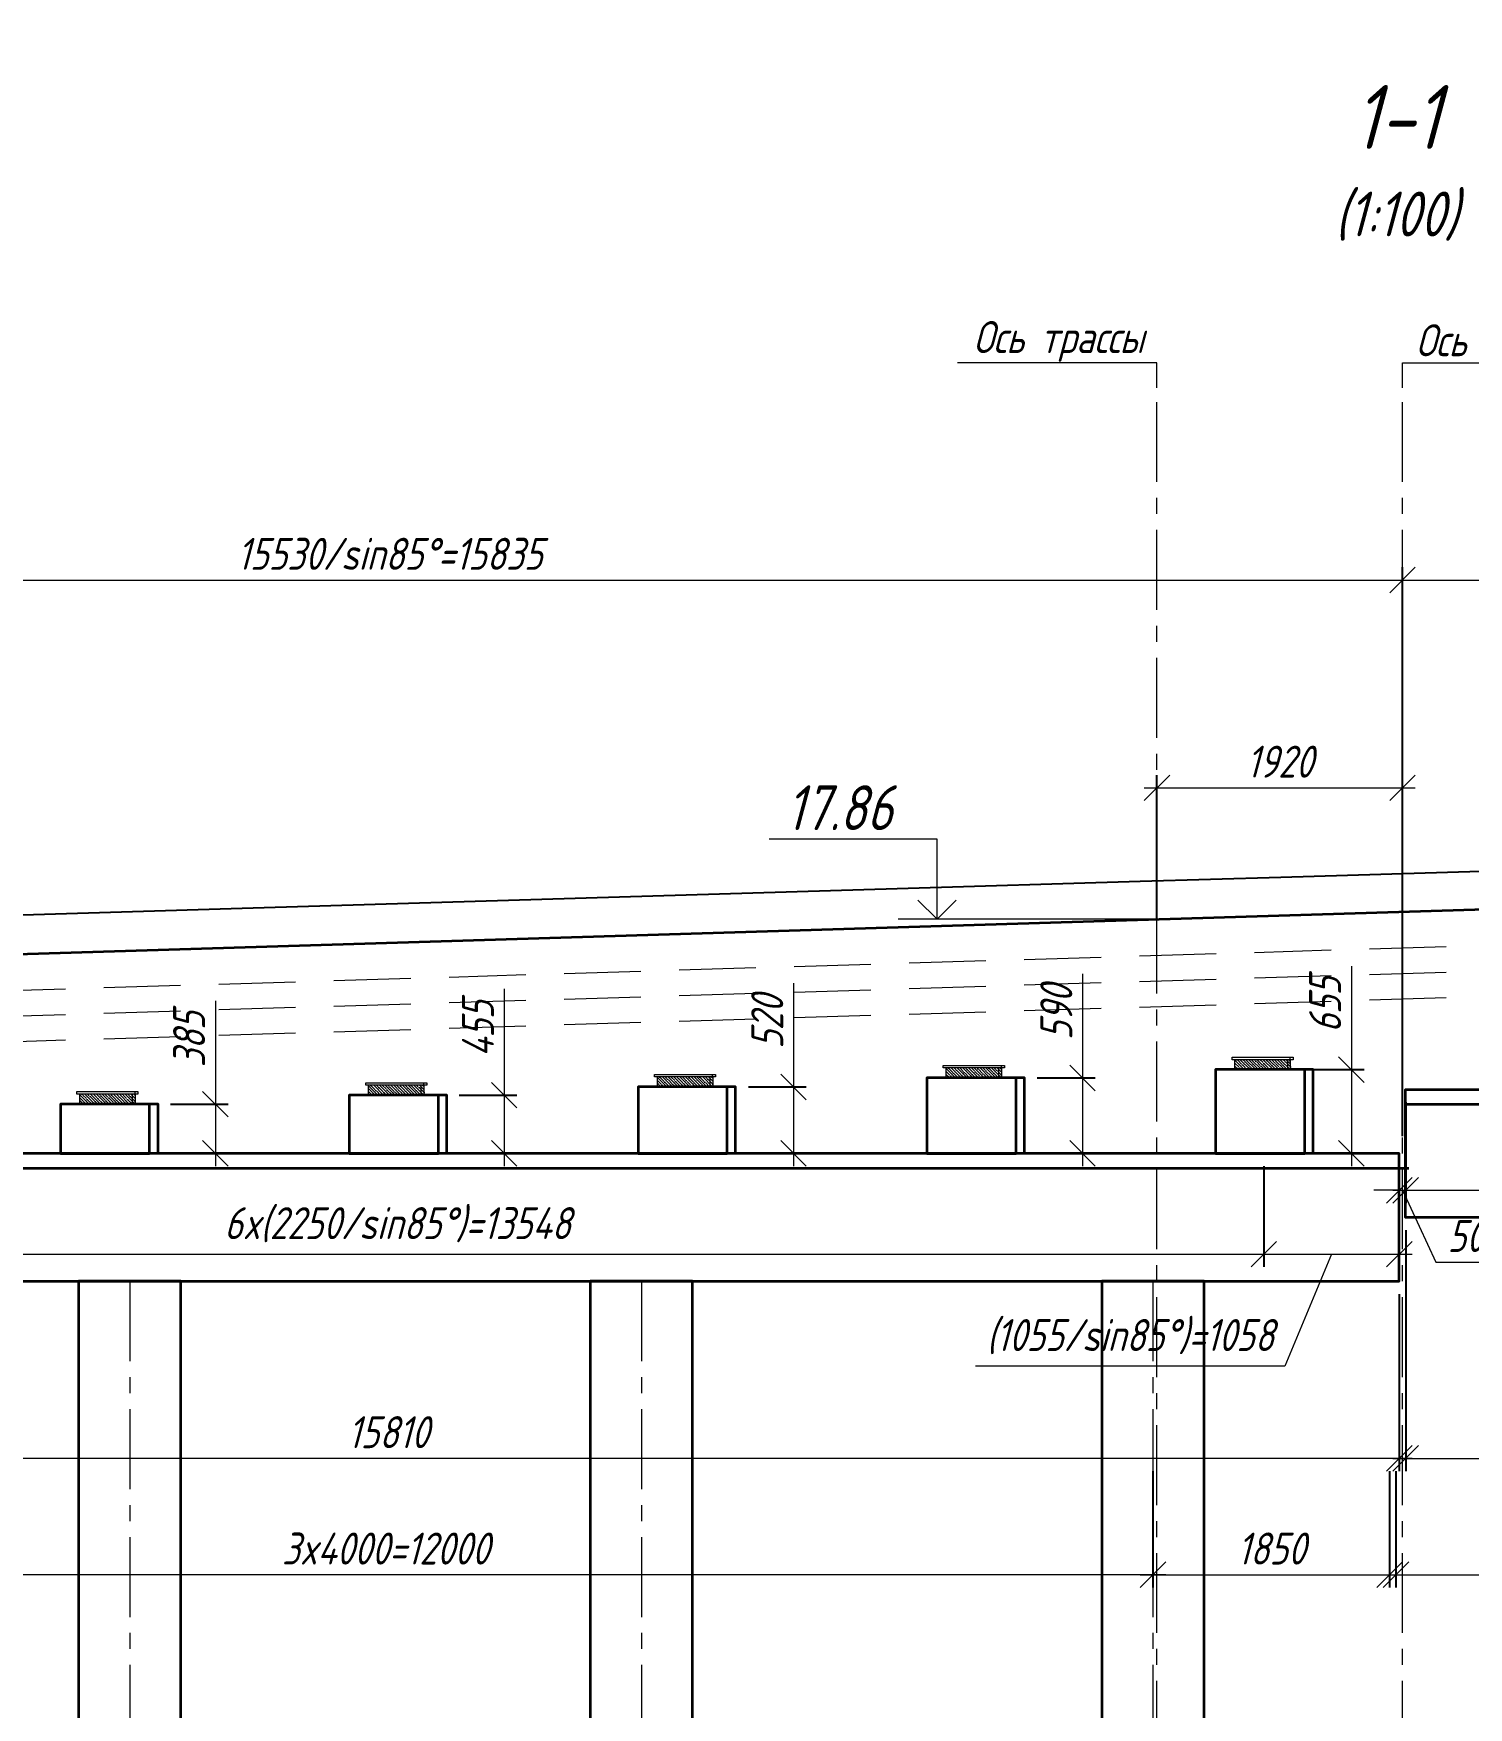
# Model space of a CAD drawing. Header units: millimetres. Extents: x 265754 to 14267433, y -6145605 to 2433772.
# Drawn here: x 7153111 to 7164331, y 828450 to 841540 of the extents above; entities that cross this region are included whole.
import ezdxf
from ezdxf import colors
from ezdxf.entities.mleader import LeaderData, LeaderLine
from ezdxf.math import Vec2, Vec3

# ---------------------------------------------------------------- set-up
doc = ezdxf.new("R2010")
doc.units = ezdxf.units.MM
doc.linetypes.add('осевая', pattern=[2, 1.25, -0.25, 0.25, -0.25])
doc.linetypes.add('Штриховая', pattern=[3, 2, -1])
for name, color, linetype, lineweight in [('04_Невидимые', 3, 'Continuous', 13), ('1-Бетон', 106, 'Continuous', 35), ('ИС_Выноски', 3, 'Continuous', 18), ('ИС_Невид', 4, 'Штриховая', 18), ('ИС_ОПОР_Тон', 3, 'Continuous', 18), ('ИС_Ось', 3, 'осевая', 18), ('ИС_Размер', 3, 'Continuous', 18), ('ИС_ТаБл', 5, 'Continuous', 35), ('ИС_Штр', 3, 'Continuous', 9)]:
    doc.layers.add(name, color=color, linetype=linetype, lineweight=lineweight)
doc.layers.add('_Defpoints', color=8, linetype='Continuous', plot=False)
doc.styles.add('0', font='isocpeur.ttf', dxfattribs={"width": 0.8, "oblique": 15})
doc.styles.add('ISOCPEUR', font='isocpeur.ttf', dxfattribs={"width": 0.8, "oblique": 15, "height": 2.5})
doc.styles.add('М150', font='isocpeur.ttf', dxfattribs={"width": 0.8, "oblique": 15, "height": 375})
doc.dimstyles.new('М100', dxfattribs={"dimscale": 100, "dimtxt": 2.5, "dimasz": 2, "dimexe": 1, "dimexo": 1, "dimgap": 0.8, "dimtad": 1, "dimdec": 0, "dimzin": 0, "dimdsep": 46, "dimtxsty": '0', "dimblk": 'OBLIQUE', "dimcen": 0.09, "dimdle": 1, "dimclrd": 256, "dimclre": 256, "dimclrt": 256, "dimadec": 4, "dimazin": 0, "dimtfac": 1, "dimtdec": 0, "dimtmove": 1, "dimatfit": 2, "dimfxl": 1, "dimtolj": 1, "dimtzin": 0, "dimlwd": -1, "dimarcsym": 0})

# ---------------------------------------------------------------- blocks, each defined once
blk = doc.blocks.new('*U1889')
at = {"layer": '1-Бетон'}
blk.add_line((400, -4250), (400, 4250), dxfattribs=at)
blk.add_lwpolyline([(400, -4250), (400, 4250), (-400, 4250), (-400, -4250), (400, -4250)], dxfattribs=at)
at = {"layer": 'ИС_Ось', "ltscale": 500}
blk.add_lwpolyline([(0, 4250), (0, -4250)], dxfattribs=at)
blk = doc.blocks.new('*U1890')
at = {"layer": '1-Бетон', "color": 0, "linetype": 'ByBlock', "lineweight": -2, "transparency": 16777216}
for p in [(0, 0), (4000, 0), (8000, 0), (12000, 0)]:
    blk.add_blockref('*U1889', p, dxfattribs=at)
blk = doc.blocks.new('_OBLIQUE')
at = {"color": 0, "linetype": 'ByBlock', "lineweight": -2}
blk.add_line((0.5, 0.5), (-0.5, -0.5), dxfattribs=at)
blk = doc.blocks.new('*D1953')
at = {"layer": 'Defpoints', "color": 0, "transparency": 16777216}
for p in [(7154082, 833168), (7154082, 832783), (7154533, 832783)]:
    blk.add_point(p, dxfattribs=at)
at = {"layer": 'ИС_Размер', "transparency": 16777216}
for p, q in [((7154533, 833977), (7154533, 833168)), ((7154533, 833268), (7154533, 832683))]:
    blk.add_line(p, q, dxfattribs=at)
at = {"layer": 'ИС_Размер', "lineweight": -2, "transparency": 16777216}
for p, q in [((7154182, 833168), (7154633, 833168)), ((7154182, 832783), (7154633, 832783))]:
    blk.add_line(p, q, dxfattribs=at)
at = {"layer": 'ИС_Размер', "transparency": 16777216, "xscale": 200, "yscale": 200, "zscale": 200}
for p, rotation in [((7154533, 833168), 90), ((7154533, 832783), 270)]:
    blk.add_blockref('_OBLIQUE', p, dxfattribs=dict(at, rotation=rotation))
at = {"layer": 'ИС_Размер', "transparency": 16777216, "insert": (7154328, 833674), "char_height": 250, "attachment_point": 5, "rotation": 90, "style": '0'}
blk.add_mtext('\\A1;385', dxfattribs=at)
blk = doc.blocks.new('*D1954')
at = {"layer": 'Defpoints', "color": 0, "transparency": 16777216}
for p in [(7156339, 833238), (7156339, 832783), (7156791, 832783)]:
    blk.add_point(p, dxfattribs=at)
at = {"layer": 'ИС_Размер', "transparency": 16777216}
for p, q in [((7156791, 834070), (7156791, 833238)), ((7156791, 833338), (7156791, 832683))]:
    blk.add_line(p, q, dxfattribs=at)
at = {"layer": 'ИС_Размер', "lineweight": -2, "transparency": 16777216}
for p, q in [((7156439, 833238), (7156891, 833238)), ((7156439, 832783), (7156891, 832783))]:
    blk.add_line(p, q, dxfattribs=at)
at = {"layer": 'ИС_Размер', "transparency": 16777216, "xscale": 200, "yscale": 200, "zscale": 200}
for p, rotation in [((7156791, 833238), 90), ((7156791, 832783), 270)]:
    blk.add_blockref('_OBLIQUE', p, dxfattribs=dict(at, rotation=rotation))
at = {"layer": 'ИС_Размер', "transparency": 16777216, "insert": (7156586, 833757), "char_height": 250, "attachment_point": 5, "rotation": 90, "style": '0'}
blk.add_mtext('\\A1;455', dxfattribs=at)
blk = doc.blocks.new('*D1955')
at = {"layer": 'Defpoints', "color": 0, "transparency": 16777216}
for p in [(7158602, 833303), (7158602, 832783), (7159053, 832783)]:
    blk.add_point(p, dxfattribs=at)
at = {"layer": 'ИС_Размер', "transparency": 16777216}
for p, q in [((7159053, 834114), (7159053, 833303)), ((7159053, 833403), (7159053, 832683))]:
    blk.add_line(p, q, dxfattribs=at)
at = {"layer": 'ИС_Размер', "lineweight": -2, "transparency": 16777216}
for p, q in [((7158702, 833303), (7159153, 833303)), ((7158702, 832783), (7159153, 832783))]:
    blk.add_line(p, q, dxfattribs=at)
at = {"layer": 'ИС_Размер', "transparency": 16777216, "xscale": 200, "yscale": 200, "zscale": 200}
for p, rotation in [((7159053, 833303), 90), ((7159053, 832783), 270)]:
    blk.add_blockref('_OBLIQUE', p, dxfattribs=dict(at, rotation=rotation))
at = {"layer": 'ИС_Размер', "transparency": 16777216, "insert": (7158848, 833810), "char_height": 250, "attachment_point": 5, "rotation": 90, "style": '0'}
blk.add_mtext('\\A1;520', dxfattribs=at)
blk = doc.blocks.new('*D1956')
at = {"layer": 'Defpoints', "color": 0, "transparency": 16777216}
for p in [(7160859, 833373), (7160862, 832783), (7161313, 832783)]:
    blk.add_point(p, dxfattribs=at)
at = {"layer": 'ИС_Размер', "transparency": 16777216}
for p, q in [((7161313, 834187), (7161313, 833373)), ((7161313, 833473), (7161313, 832683))]:
    blk.add_line(p, q, dxfattribs=at)
at = {"layer": 'ИС_Размер', "lineweight": -2, "transparency": 16777216}
for p, q in [((7160959, 833373), (7161413, 833373)), ((7160962, 832783), (7161413, 832783))]:
    blk.add_line(p, q, dxfattribs=at)
at = {"layer": 'ИС_Размер', "transparency": 16777216, "xscale": 200, "yscale": 200, "zscale": 200}
for p, rotation in [((7161313, 833373), 90), ((7161313, 832783), 270)]:
    blk.add_blockref('_OBLIQUE', p, dxfattribs=dict(at, rotation=rotation))
at = {"layer": 'ИС_Размер', "transparency": 16777216, "insert": (7161108, 833884), "char_height": 250, "attachment_point": 5, "rotation": 90, "style": '0'}
blk.add_mtext('\\A1;590', dxfattribs=at)
blk = doc.blocks.new('*D1957')
at = {"layer": 'Defpoints', "color": 0, "transparency": 16777216}
for p in [(7162964, 833438), (7162964, 832783), (7163415, 832783)]:
    blk.add_point(p, dxfattribs=at)
at = {"layer": 'ИС_Размер', "transparency": 16777216}
for p, q in [((7163415, 834248), (7163415, 833438)), ((7163415, 833538), (7163415, 832683))]:
    blk.add_line(p, q, dxfattribs=at)
at = {"layer": 'ИС_Размер', "lineweight": -2, "transparency": 16777216}
for p, q in [((7163064, 833438), (7163515, 833438)), ((7163064, 832783), (7163515, 832783))]:
    blk.add_line(p, q, dxfattribs=at)
at = {"layer": 'ИС_Размер', "transparency": 16777216, "xscale": 200, "yscale": 200, "zscale": 200}
for p, rotation in [((7163415, 833438), 90), ((7163415, 832783), 270)]:
    blk.add_blockref('_OBLIQUE', p, dxfattribs=dict(at, rotation=rotation))
at = {"layer": 'ИС_Размер', "transparency": 16777216, "insert": (7163210, 833945), "char_height": 250, "attachment_point": 5, "rotation": 90, "style": '0'}
blk.add_mtext('\\A1;655', dxfattribs=at)
blk = doc.blocks.new('*D1980')
at = {"layer": 'Defpoints', "color": 0, "transparency": 16777216}
for p in [(7163815, 835641), (7161895, 834515), (7163815, 834515)]:
    blk.add_point(p, dxfattribs=at)
at = {"layer": 'ИС_Размер', "lineweight": -2, "transparency": 16777216}
for p, q in [((7161895, 834615), (7161895, 835741)), ((7163815, 834615), (7163815, 835741))]:
    blk.add_line(p, q, dxfattribs=at)
at = {"layer": 'ИС_Размер', "transparency": 16777216}
blk.add_line((7161795, 835641), (7163915, 835641), dxfattribs=at)
at = {"layer": 'ИС_Размер', "transparency": 16777216, "xscale": 200, "yscale": 200, "zscale": 200, "rotation": 180}
blk.add_blockref('_OBLIQUE', (7161895, 835641), dxfattribs=at)
at = {"layer": 'ИС_Размер', "transparency": 16777216, "xscale": 200, "yscale": 200, "zscale": 200}
blk.add_blockref('_OBLIQUE', (7163815, 835641), dxfattribs=at)
at = {"layer": 'ИС_Размер', "transparency": 16777216, "insert": (7162855, 835846), "char_height": 250, "attachment_point": 5, "style": '0'}
blk.add_mtext('\\A1;1920', dxfattribs=at)
blk = doc.blocks.new('*D1987')
at = {"layer": 'Defpoints', "color": 0, "transparency": 16777216}
for p in [(7163790, 831783), (7147980, 831419), (7147980, 830398)]:
    blk.add_point(p, dxfattribs=at)
at = {"layer": 'ИС_Размер', "lineweight": -2, "transparency": 16777216}
for p, q in [((7163790, 831683), (7163790, 830298)), ((7147980, 831319), (7147980, 830298))]:
    blk.add_line(p, q, dxfattribs=at)
at = {"layer": 'ИС_Размер', "transparency": 16777216}
blk.add_line((7163890, 830398), (7147880, 830398), dxfattribs=at)
at = {"layer": 'ИС_Размер', "transparency": 16777216, "xscale": 200, "yscale": 200, "zscale": 200, "rotation": 180}
blk.add_blockref('_OBLIQUE', (7147980, 830398), dxfattribs=at)
at = {"layer": 'ИС_Размер', "transparency": 16777216, "xscale": 200, "yscale": 200, "zscale": 200}
blk.add_blockref('_OBLIQUE', (7163790, 830398), dxfattribs=at)
at = {"layer": 'ИС_Размер', "transparency": 16777216, "insert": (7155885, 830603), "char_height": 250, "attachment_point": 5, "style": '0', "bg_fill": 3, "box_fill_scale": 1.1, "bg_fill_color": 256, "bg_fill_true_color": 13158600, "bg_fill_transparency": 0}
blk.add_mtext('\\A1;15810', dxfattribs=at)
blk = doc.blocks.new('*D1988')
at = {"layer": 'Defpoints', "color": 0, "transparency": 16777216}
for p in [(7161864, 830398), (7149864, 829747), (7149864, 829488)]:
    blk.add_point(p, dxfattribs=at)
at = {"layer": 'ИС_Размер', "lineweight": -2, "transparency": 16777216}
for p, q in [((7161864, 830298), (7161864, 829388)), ((7149864, 829647), (7149864, 829388))]:
    blk.add_line(p, q, dxfattribs=at)
at = {"layer": 'ИС_Размер', "transparency": 16777216}
blk.add_line((7161964, 829488), (7149764, 829488), dxfattribs=at)
at = {"layer": 'ИС_Размер', "transparency": 16777216, "xscale": 200, "yscale": 200, "zscale": 200, "rotation": 180}
blk.add_blockref('_OBLIQUE', (7149864, 829488), dxfattribs=at)
at = {"layer": 'ИС_Размер', "transparency": 16777216, "xscale": 200, "yscale": 200, "zscale": 200}
blk.add_blockref('_OBLIQUE', (7161864, 829488), dxfattribs=at)
at = {"layer": 'ИС_Размер', "transparency": 16777216, "insert": (7155864, 829693), "char_height": 250, "attachment_point": 5, "style": '0', "bg_fill": 3, "box_fill_scale": 1.1, "bg_fill_color": 256, "bg_fill_true_color": 13158600, "bg_fill_transparency": 0}
blk.add_mtext('\\A1;3x4000=12000', dxfattribs=at)
blk = doc.blocks.new('*D1998')
at = {"layer": 'Defpoints', "color": 0, "transparency": 16777216}
for p in [(7149183, 832783), (7162731, 832783), (7162731, 831995)]:
    blk.add_point(p, dxfattribs=at)
at = {"layer": 'ИС_Размер', "lineweight": -2, "transparency": 16777216}
for p, q in [((7149183, 832683), (7149183, 831895)), ((7162731, 832683), (7162731, 831895))]:
    blk.add_line(p, q, dxfattribs=at)
at = {"layer": 'ИС_Размер', "transparency": 16777216}
blk.add_line((7149083, 831995), (7162831, 831995), dxfattribs=at)
at = {"layer": 'ИС_Размер', "transparency": 16777216, "xscale": 200, "yscale": 200, "zscale": 200, "rotation": 180}
blk.add_blockref('_OBLIQUE', (7149183, 831995), dxfattribs=at)
at = {"layer": 'ИС_Размер', "transparency": 16777216, "xscale": 200, "yscale": 200, "zscale": 200}
blk.add_blockref('_OBLIQUE', (7162731, 831995), dxfattribs=at)
at = {"layer": 'ИС_Размер', "transparency": 16777216, "insert": (7155957, 832225), "char_height": 250, "attachment_point": 5, "style": '0', "bg_fill": 3, "box_fill_scale": 1.1, "bg_fill_color": 256, "bg_fill_true_color": 13158600, "bg_fill_transparency": 0}
blk.add_mtext('\\A1;6x(2250/sin85%%D)=13548', dxfattribs=at)
blk = doc.blocks.new('*D1990')
at = {"layer": 'Defpoints', "color": 0, "transparency": 16777216}
for p in [(7163840, 832283), (7179650, 831774), (7179650, 830398)]:
    blk.add_point(p, dxfattribs=at)
at = {"layer": 'ИС_Размер', "lineweight": -2, "transparency": 16777216}
for p, q in [((7163840, 832183), (7163840, 830298)), ((7179650, 831674), (7179650, 830298))]:
    blk.add_line(p, q, dxfattribs=at)
at = {"layer": 'ИС_Размер', "transparency": 16777216}
blk.add_line((7163740, 830398), (7179750, 830398), dxfattribs=at)
at = {"layer": 'ИС_Размер', "transparency": 16777216, "xscale": 200, "yscale": 200, "zscale": 200, "rotation": 180}
blk.add_blockref('_OBLIQUE', (7163840, 830398), dxfattribs=at)
at = {"layer": 'ИС_Размер', "transparency": 16777216, "xscale": 200, "yscale": 200, "zscale": 200}
blk.add_blockref('_OBLIQUE', (7179650, 830398), dxfattribs=at)
at = {"layer": 'ИС_Размер', "transparency": 16777216, "insert": (7171745, 830603), "char_height": 250, "attachment_point": 5, "style": '0'}
blk.add_mtext('\\A1;15810', dxfattribs=at)
blk = doc.blocks.new('*D1993')
at = {"layer": 'Defpoints', "color": 0, "transparency": 16777216}
for p in [(7161864, 830380), (7163714, 830398), (7163714, 829488)]:
    blk.add_point(p, dxfattribs=at)
at = {"layer": 'ИС_Размер', "lineweight": -2, "transparency": 16777216}
for p, q in [((7163714, 830298), (7163714, 829388)), ((7161864, 830280), (7161864, 829388))]:
    blk.add_line(p, q, dxfattribs=at)
at = {"layer": 'ИС_Размер', "transparency": 16777216}
blk.add_line((7161764, 829488), (7163814, 829488), dxfattribs=at)
at = {"layer": 'ИС_Размер', "transparency": 16777216, "xscale": 200, "yscale": 200, "zscale": 200, "rotation": 180}
blk.add_blockref('_OBLIQUE', (7161864, 829488), dxfattribs=at)
at = {"layer": 'ИС_Размер', "transparency": 16777216, "xscale": 200, "yscale": 200, "zscale": 200}
blk.add_blockref('_OBLIQUE', (7163714, 829488), dxfattribs=at)
at = {"layer": 'ИС_Размер', "transparency": 16777216, "insert": (7162789, 829693), "char_height": 250, "attachment_point": 5, "style": '0'}
blk.add_mtext('\\A1;1850', dxfattribs=at)
blk = doc.blocks.new('*D1999')
at = {"layer": 'Defpoints', "color": 0, "transparency": 16777216}
for p in [(7162731, 832783), (7163790, 832783), (7163790, 831995)]:
    blk.add_point(p, dxfattribs=at)
at = {"layer": 'ИС_Размер', "lineweight": -2, "transparency": 16777216}
for p, q in [((7162731, 832683), (7162731, 831895)), ((7163790, 832683), (7163790, 831895))]:
    blk.add_line(p, q, dxfattribs=at)
at = {"layer": 'ИС_Размер', "transparency": 16777216}
for p, q in [((7162631, 831995), (7163890, 831995)), ((7163260, 831995), (7162896, 831120)), ((7162896, 831120), (7160476, 831120))]:
    blk.add_line(p, q, dxfattribs=at)
at = {"layer": 'ИС_Размер', "transparency": 16777216, "xscale": 200, "yscale": 200, "zscale": 200, "rotation": 180}
blk.add_blockref('_OBLIQUE', (7162731, 831995), dxfattribs=at)
at = {"layer": 'ИС_Размер', "transparency": 16777216, "xscale": 200, "yscale": 200, "zscale": 200}
blk.add_blockref('_OBLIQUE', (7163790, 831995), dxfattribs=at)
at = {"layer": 'ИС_Размер', "transparency": 16777216, "insert": (7161686, 831350), "char_height": 250, "attachment_point": 5, "style": '0'}
blk.add_mtext('\\A1;(1055/sin85%%D)=1058', dxfattribs=at)
blk = doc.blocks.new('*D2000')
at = {"layer": 'Defpoints', "color": 0, "transparency": 16777216}
for p in [(7163840, 832495), (7163840, 832478), (7163790, 832138)]:
    blk.add_point(p, dxfattribs=at)
at = {"layer": 'ИС_Размер', "lineweight": -2, "transparency": 16777216}
for p, q in [((7163790, 832238), (7163790, 832595)), ((7163840, 832578), (7163840, 832595))]:
    blk.add_line(p, q, dxfattribs=at)
at = {"layer": 'ИС_Размер', "transparency": 16777216}
for p, q in [((7163790, 832495), (7163590, 832495)), ((7163790, 832495), (7163840, 832495)), ((7163790, 832495), (7163840, 832495)), ((7163815, 832495), (7164075, 831932)), ((7163840, 832495), (7164040, 832495)), ((7164075, 831932), (7164542, 831932))]:
    blk.add_line(p, q, dxfattribs=at)
at = {"layer": 'ИС_Размер', "transparency": 16777216, "xscale": 200, "yscale": 200, "zscale": 200}
blk.add_blockref('_OBLIQUE', (7163790, 832495), dxfattribs=at)
at = {"layer": 'ИС_Размер', "transparency": 16777216, "xscale": 200, "yscale": 200, "zscale": 200, "rotation": 180}
blk.add_blockref('_OBLIQUE', (7163840, 832495), dxfattribs=at)
at = {"layer": 'ИС_Размер', "transparency": 16777216, "insert": (7164308, 832137), "char_height": 250, "attachment_point": 5, "style": '0'}
blk.add_mtext('\\A1;50', dxfattribs=at)
blk = doc.blocks.new('*D1995')
at = {"layer": 'Defpoints', "color": 0, "transparency": 16777216}
for p in [(7163840, 833283), (7164989, 833283), (7164989, 832495)]:
    blk.add_point(p, dxfattribs=at)
at = {"layer": 'ИС_Размер', "lineweight": -2, "transparency": 16777216}
for p, q in [((7163840, 833183), (7163840, 832395)), ((7164989, 833183), (7164989, 832395))]:
    blk.add_line(p, q, dxfattribs=at)
at = {"layer": 'ИС_Размер', "transparency": 16777216}
for p, q in [((7163740, 832495), (7165089, 832495)), ((7164414, 832495), (7164832, 831296)), ((7164832, 831296), (7167019, 831296))]:
    blk.add_line(p, q, dxfattribs=at)
at = {"layer": 'ИС_Размер', "transparency": 16777216, "xscale": 200, "yscale": 200, "zscale": 200, "rotation": 180}
blk.add_blockref('_OBLIQUE', (7163840, 832495), dxfattribs=at)
at = {"layer": 'ИС_Размер', "transparency": 16777216, "xscale": 200, "yscale": 200, "zscale": 200}
blk.add_blockref('_OBLIQUE', (7164989, 832495), dxfattribs=at)
at = {"layer": 'ИС_Размер', "transparency": 16777216, "insert": (7165926, 831501), "char_height": 250, "attachment_point": 5, "style": '0'}
blk.add_mtext('\\A1;1145/sin85%%D=1150', dxfattribs=at)
blk = doc.blocks.new('*D2001')
at = {"layer": 'Defpoints', "color": 0, "transparency": 16777216}
for p in [(7163815, 837266), (7147980, 834861), (7163815, 832818)]:
    blk.add_point(p, dxfattribs=at)
at = {"layer": 'ИС_Размер', "lineweight": -2, "transparency": 16777216}
for p, q in [((7147980, 834961), (7147980, 837366)), ((7163815, 832918), (7163815, 837366))]:
    blk.add_line(p, q, dxfattribs=at)
at = {"layer": 'ИС_Размер', "transparency": 16777216}
blk.add_line((7147880, 837266), (7163915, 837266), dxfattribs=at)
at = {"layer": 'ИС_Размер', "transparency": 16777216, "xscale": 200, "yscale": 200, "zscale": 200, "rotation": 180}
blk.add_blockref('_OBLIQUE', (7147980, 837266), dxfattribs=at)
at = {"layer": 'ИС_Размер', "transparency": 16777216, "xscale": 200, "yscale": 200, "zscale": 200}
blk.add_blockref('_OBLIQUE', (7163815, 837266), dxfattribs=at)
at = {"layer": 'ИС_Размер', "transparency": 16777216, "insert": (7155897, 837471), "char_height": 250, "attachment_point": 5, "style": '0'}
blk.add_mtext('\\A1;15530/sin85%%D=15835', dxfattribs=at)
blk = doc.blocks.new('*D2002')
at = {"layer": 'Defpoints', "color": 0, "transparency": 16777216}
for p in [(7179650, 837266), (7179650, 835713), (7163815, 832857)]:
    blk.add_point(p, dxfattribs=at)
at = {"layer": 'ИС_Размер', "lineweight": -2, "transparency": 16777216}
for p, q in [((7163815, 832957), (7163815, 837366)), ((7179650, 835813), (7179650, 837366))]:
    blk.add_line(p, q, dxfattribs=at)
at = {"layer": 'ИС_Размер', "transparency": 16777216}
blk.add_line((7163715, 837266), (7179750, 837266), dxfattribs=at)
at = {"layer": 'ИС_Размер', "transparency": 16777216, "xscale": 200, "yscale": 200, "zscale": 200, "rotation": 180}
blk.add_blockref('_OBLIQUE', (7163815, 837266), dxfattribs=at)
at = {"layer": 'ИС_Размер', "transparency": 16777216, "xscale": 200, "yscale": 200, "zscale": 200}
blk.add_blockref('_OBLIQUE', (7179650, 837266), dxfattribs=at)
at = {"layer": 'ИС_Размер', "transparency": 16777216, "insert": (7171732, 837471), "char_height": 250, "attachment_point": 5, "style": '0'}
blk.add_mtext('\\A1;15530/sin85%%D=15836', dxfattribs=at)
blk = doc.blocks.new('*D2003')
at = {"layer": 'Defpoints', "color": 0, "transparency": 16777216}
for p in [(7163764, 830398), (7165614, 830310), (7165614, 829488)]:
    blk.add_point(p, dxfattribs=at)
at = {"layer": 'ИС_Размер', "lineweight": -2, "transparency": 16777216}
for p, q in [((7163764, 830298), (7163764, 829388)), ((7165614, 830210), (7165614, 829388))]:
    blk.add_line(p, q, dxfattribs=at)
at = {"layer": 'ИС_Размер', "transparency": 16777216}
blk.add_line((7163664, 829488), (7165714, 829488), dxfattribs=at)
at = {"layer": 'ИС_Размер', "transparency": 16777216, "xscale": 200, "yscale": 200, "zscale": 200, "rotation": 180}
blk.add_blockref('_OBLIQUE', (7163764, 829488), dxfattribs=at)
at = {"layer": 'ИС_Размер', "transparency": 16777216, "xscale": 200, "yscale": 200, "zscale": 200}
blk.add_blockref('_OBLIQUE', (7165614, 829488), dxfattribs=at)
at = {"layer": 'ИС_Размер', "transparency": 16777216, "insert": (7164689, 829693), "char_height": 250, "attachment_point": 5, "style": '0'}
blk.add_mtext('\\A1;1850', dxfattribs=at)
blk = doc.blocks.new('_None')
blk = doc.blocks.new('_Open90')
at = {"color": 0, "linetype": 'ByBlock', "lineweight": -2}
for p, q in [((-0.5, 0.5), (0, 0)), ((0, 0), (-1, 0)), ((0, 0), (-0.5, -0.5))]:
    blk.add_line(p, q, dxfattribs=at)

msp = doc.modelspace()

# ---------------------------------------------------------------- hatches: boundary and pattern name
at = {"layer": 'ИС_Штр', "ltscale": 0.4}
h = msp.add_hatch(dxfattribs=at)
h.set_pattern_fill('ANSI35', color=256, scale=5, angle=90)
h.set_pattern_definition([(135, (11330.51, -322.065), (-22.4506403, -22.4506403), []), (135, (11330.51, -299.614), (-22.4506403, -22.4506403), [39.6875, -7.9375, 0, -7.9375])])
edge = h.paths.add_edge_path()
edge.add_line((7160644.3918, 833450.7477), (7160244.3918, 833450.7477))
edge.add_line((7160244.3918, 833450.7477), (7160244.3918, 833372.7477))
edge.add_line((7160244.3918, 833372.7477), (7160682.1743, 833372.7477))
edge.add_line((7160682.1743, 833372.7477), (7160682.1743, 833450.7477))
h = msp.add_hatch(dxfattribs=at)
h.set_pattern_fill('ANSI35', color=256, scale=5, angle=90)
h.set_pattern_definition([(135, (13588.51, -257.065), (-22.4506403, -22.4506403), []), (135, (13588.51, -234.614), (-22.4506403, -22.4506403), [39.6875, -7.9375, 0, -7.9375])])
edge = h.paths.add_edge_path()
edge.add_line((7162902.3918, 833515.7477), (7162502.3918, 833515.7477))
edge.add_line((7162502.3918, 833515.7477), (7162502.3918, 833437.7477))
edge.add_line((7162502.3918, 833437.7477), (7162940.1743, 833437.7477))
edge.add_line((7162940.1743, 833437.7477), (7162940.1743, 833515.7477))
h = msp.add_hatch(dxfattribs=at)
h.set_pattern_fill('ANSI35', color=256, scale=5, angle=90)
h.set_pattern_definition([(135, (6814.51, -457.065), (-22.4506403, -22.4506403), []), (135, (6814.51, -434.614), (-22.4506403, -22.4506403), [39.6875, -7.9375, 0, -7.9375])])
edge = h.paths.add_edge_path()
edge.add_line((7156128.3918, 833315.7477), (7155728.3918, 833315.7477))
edge.add_line((7155728.3918, 833315.7477), (7155728.3918, 833237.7477))
edge.add_line((7155728.3918, 833237.7477), (7156166.1743, 833237.7477))
edge.add_line((7156166.1743, 833237.7477), (7156166.1743, 833315.7477))
h = msp.add_hatch(dxfattribs=at)
h.set_pattern_fill('ANSI35', color=256, scale=5, angle=90)
h.set_pattern_definition([(135, (9072.51, -392.065), (-22.4506403, -22.4506403), []), (135, (9072.51, -369.614), (-22.4506403, -22.4506403), [39.6875, -7.9375, 0, -7.9375])])
edge = h.paths.add_edge_path()
edge.add_line((7158386.3918, 833380.7477), (7157986.3918, 833380.7477))
edge.add_line((7157986.3918, 833380.7477), (7157986.3918, 833302.7477))
edge.add_line((7157986.3918, 833302.7477), (7158424.1743, 833302.7477))
edge.add_line((7158424.1743, 833302.7477), (7158424.1743, 833380.7477))
h = msp.add_hatch(dxfattribs=at)
h.set_pattern_fill('ANSI35', color=256, scale=5, angle=90)
h.set_pattern_definition([(135, (4556.51, -527.065), (-22.4506403, -22.4506403), []), (135, (4556.51, -504.614), (-22.4506403, -22.4506403), [39.6875, -7.9375, 0, -7.9375])])
edge = h.paths.add_edge_path()
edge.add_line((7153870.3918, 833245.7477), (7153470.3918, 833245.7477))
edge.add_line((7153470.3918, 833245.7477), (7153470.3918, 833167.7477))
edge.add_line((7153470.3918, 833167.7477), (7153908.1743, 833167.7477))
edge.add_line((7153908.1743, 833167.7477), (7153908.1743, 833245.7477))

# ---------------------------------------------------------------- linework, layer by layer
at = {"layer": '04_Невидимые'}
for points in [[(7160702.1743, 833450.7477), (7160224.3918, 833450.7477), (7160224.3918, 833470.7477), (7160702.1743, 833470.7477)], [(7162960.1743, 833515.7477), (7162482.3918, 833515.7477), (7162482.3918, 833535.7477), (7162960.1743, 833535.7477)], [(7156186.1743, 833315.7477), (7155708.3918, 833315.7477), (7155708.3918, 833335.7477), (7156186.1743, 833335.7477)], [(7158444.1743, 833380.7477), (7157966.3918, 833380.7477), (7157966.3918, 833400.7477), (7158444.1743, 833400.7477)], [(7153928.1743, 833245.7477), (7153450.3918, 833245.7477), (7153450.3918, 833265.7477), (7153928.1743, 833265.7477)]]:
    msp.add_lwpolyline(points, close=True, dxfattribs=at)
at = {"layer": '1-Бетон'}
for p, q in [((7148263.8832, 834196.7097), (7179434.6479, 835151.4757)), ((7163839.5202, 833167.7477), (7179585.8543, 833167.7477)), ((7147990.7266, 832667.7477), (7163865.1572, 832667.7477))]:
    msp.add_line(p, q, dxfattribs=at)
for points in [[(7163051.1073, 833437.7477), (7162353.6762, 833437.7477), (7162353.6762, 832782.7477), (7163051.1073, 832782.7477)], [(7158535.1073, 833302.7477), (7157837.6762, 833302.7477), (7157837.6762, 832782.7477), (7158535.1073, 832782.7477)], [(7160793.1073, 833372.7477), (7160095.6762, 833372.7477), (7160095.6762, 832782.7477), (7160793.1073, 832782.7477)], [(7154019.1073, 833167.7477), (7153321.6762, 833167.7477), (7153321.6762, 832782.7477), (7154019.1073, 832782.7477)], [(7156277.1073, 833237.7477), (7155579.6762, 833237.7477), (7155579.6762, 832782.7477), (7156277.1073, 832782.7477)]]:
    msp.add_lwpolyline(points, close=True, dxfattribs=at)
for points in [[(7163116.7708, 832782.7477), (7163116.7708, 833437.7477), (7163051.1073, 833437.7477)], [(7158600.7708, 832782.7477), (7158600.7708, 833302.7477), (7158535.1073, 833302.7477)], [(7160858.7708, 832782.7477), (7160858.7708, 833372.7477), (7160793.1073, 833372.7477)], [(7154084.7708, 832782.7477), (7154084.7708, 833167.7477), (7154019.1073, 833167.7477)], [(7156342.7708, 832782.7477), (7156342.7708, 833237.7477), (7156277.1073, 833237.7477)], [(7179714.7155, 832282.7477), (7163839.5202, 832282.7477), (7163839.5202, 833282.7477), (7179434.6479, 833282.7477)], [(7147915.0896, 831782.7477), (7163789.5202, 831782.7477), (7163789.5202, 832782.7477), (7147915.0896, 832782.7477), (7147915.0896, 831782.7477)]]:
    msp.add_lwpolyline(points, dxfattribs=at)
at = {"layer": '_Defpoints'}
msp.add_lwpolyline([(7148263.8832, 834485.7477), (7150214.2856, 834563.7638), (7150964.2856, 834586.2638), (7154914.2856, 834704.7638), (7159864.2856, 834853.2638), (7161764.2856, 834910.2638), (7162864.2856, 834943.2638), (7167814.2856, 835091.7638), (7171764.2856, 835210.2638), (7175514.2856, 835322.7638), (7176264.2856, 835345.2638), (7179434.6479, 835440.3747)], dxfattribs=at)
at = {"layer": 'ИС_Невид', "ltscale": 300}
for p, q in [((7148263.8832, 833914.0875), (7179434.6479, 834868.8536)), ((7148263.8832, 833714.0875), (7179434.6479, 834668.8536)), ((7148263.8832, 833514.0875), (7179434.6479, 834468.8536))]:
    msp.add_line(p, q, dxfattribs=at)
at = {"layer": 'ИС_ОПОР_Тон'}
for p, q in [((7160656.4966, 833450.7477), (7160656.4966, 833372.7477)), ((7160676.4966, 833470.7477), (7160676.4966, 833450.7477)), ((7162914.4966, 833515.7477), (7162914.4966, 833437.7477)), ((7162934.4966, 833535.7477), (7162934.4966, 833515.7477)), ((7156140.4966, 833315.7477), (7156140.4966, 833237.7477)), ((7156160.4966, 833335.7477), (7156160.4966, 833315.7477)), ((7158398.4966, 833380.7477), (7158398.4966, 833302.7477)), ((7158418.4966, 833400.7477), (7158418.4966, 833380.7477)), ((7153882.4966, 833245.7477), (7153882.4966, 833167.7477)), ((7153902.4966, 833265.7477), (7153902.4966, 833245.7477))]:
    msp.add_line(p, q, dxfattribs=at)
at = {"layer": 'ИС_Ось', "color": 1, "ltscale": 500}
msp.add_lwpolyline([(7161894.5202, 820032.7477), (7161894.5202, 838767.7984)], dxfattribs=at)
at = {"layer": 'ИС_Ось', "ltscale": 500}
msp.add_lwpolyline([(7163814.5202, 820032.7477), (7163814.5202, 838767.7984)], dxfattribs=at)
at = {"layer": 'ИС_Размер', "color": 1, "ltscale": 65.21739}
msp.add_line((7161894.5202, 834614.2185), (7159872.5263, 834614.2185), dxfattribs=at)
at = {"layer": 'ИС_Размер'}
for points in [[(7160644.3918, 833450.7477), (7160244.3918, 833450.7477), (7160244.3918, 833372.7477), (7160682.1743, 833372.7477), (7160682.1743, 833450.7477)], [(7162902.3918, 833515.7477), (7162502.3918, 833515.7477), (7162502.3918, 833437.7477), (7162940.1743, 833437.7477), (7162940.1743, 833515.7477)], [(7156128.3918, 833315.7477), (7155728.3918, 833315.7477), (7155728.3918, 833237.7477), (7156166.1743, 833237.7477), (7156166.1743, 833315.7477)], [(7158386.3918, 833380.7477), (7157986.3918, 833380.7477), (7157986.3918, 833302.7477), (7158424.1743, 833302.7477), (7158424.1743, 833380.7477)], [(7153870.3918, 833245.7477), (7153470.3918, 833245.7477), (7153470.3918, 833167.7477), (7153908.1743, 833167.7477), (7153908.1743, 833245.7477)]]:
    msp.add_lwpolyline(points, dxfattribs=at)

# ---------------------------------------------------------------- block references
at = {"layer": '1-Бетон'}
msp.add_blockref('*U1890', (7149863.8832, 827532.7477), dxfattribs=at)

# ---------------------------------------------------------------- texts
at = {"layer": 'ИС_ТаБл', "color": 1, "insert": (7163765.2641, 841111.23, 103864.599), "char_height": 1000, "attachment_point": 5, "style": 'М150'}
msp.add_mtext('{\\H0.7x;\\P\\pxsm1;\\H0.71429x;1-1\\P\\H0.7x;(1:100)}', dxfattribs=at)

# ---------------------------------------------------------------- dimensions: what is measured, and where the dimension line sits
at = {"layer": 'ИС_Размер'}
dim = msp.add_linear_dim(base=(7179650.2849, 837265.7884), p1=(7163814.5202, 832856.5085), p2=(7179650.2849, 835712.7913), text='15530/sin85%%D=<>', dimstyle='М100', dxfattribs=at)
dim.commit()
dim.dimension.update_dxf_attribs({"geometry": '*D2002', "text_midpoint": (7171732.4026, 837470.7884)})
dim = msp.add_linear_dim(base=(7163814.5202, 835640.5347), p1=(7161894.5202, 834514.7802), p2=(7163814.5202, 834514.7802), dimstyle='М100', dxfattribs=at)
dim.commit()
dim.dimension.update_dxf_attribs({"geometry": '*D1980', "text_midpoint": (7162854.5202, 835845.5347)})
for base, p1, p2, picture, middle in [((7163415.3081, 832782.7477), (7162963.8832, 833437.7477), (7162963.8832, 832782.7477), '*D1957', (7163347.3068, 833944.7943)), ((7159053.1212, 832782.7477), (7158601.6963, 833302.7477), (7158601.6963, 832782.7477), '*D1955', (7158985.1199, 833810.3648)), ((7161313.0757, 832782.7477), (7160858.7708, 833372.7477), (7160861.6508, 832782.7477), '*D1956', (7161245.0744, 833883.8762)), ((7154533.2541, 832782.7477), (7154081.8292, 833167.7477), (7154081.8292, 832782.7477), '*D1953', (7154465.2528, 833673.9578)), ((7156790.9132, 832782.7477), (7156339.4883, 833237.7477), (7156339.4883, 832782.7477), '*D1954', (7156722.9119, 833756.977))]:
    dim = msp.add_linear_dim(base=base, p1=p1, p2=p2, angle=90, dimstyle='М100', dxfattribs=at)
    dim.commit()
    dim.dimension.update_dxf_attribs({"geometry": picture, "text_midpoint": middle, "dimtype": 160})
dim = msp.add_linear_dim(base=(7163839.5202, 832495.4248), p1=(7163789.5202, 832137.9033), p2=(7163839.5202, 832477.9309), dimstyle='М100', dxfattribs=at)
dim.commit()
dim.dimension.update_dxf_attribs({"geometry": '*D2000', "text_midpoint": (7164154.6277, 831932.1597), "dimtype": 160})

# ---------------------------------------------------------------- leaders
at = {"layer": 'ИС_Выноски'}
ml = msp.add_multileader_mtext('Standard', dxfattribs=at)
ml.set_content('Ось трассы', color=256, style='ISOCPEUR')
ml.set_leader_properties(color=256, linetype='ByLayer', lineweight=-1)
ml.set_arrow_properties(name='NONE')
ml.build(insert=Vec2(0, 0))
ml.multileader.update_dxf_attribs({"text_left_attachment_type": 6, "text_right_attachment_type": 6, "dogleg_length": 0.36, "arrow_head_size": 300, "scale": 50})
ctx = ml.context
ctx.base_point, ctx.scale, ctx.char_height, ctx.arrow_head_size, ctx.landing_gap_size, ctx.plane_origin = Vec3(7160398.2725, 838965.7466), 50, 250, 300, 4.5, Vec3(7168962.4795, 833266.789)
ctx.left_attachment, ctx.right_attachment, ctx.text_align_type = 6, 6, 1
notes = []
notes.append((ctx, [(1, (1, 1, 0), (7161894.5202, 838965.7466), (-1, 0), 40.2604, [(1, [(7161894.5202, 838767.7984)], 0, [])])]))
ctx.mtext.insert, ctx.mtext.width, ctx.mtext.alignment, ctx.mtext.flow_direction = Vec3(7161126.2661, 839290.7466), 2049.625884, 2, 5
ml = msp.add_multileader_mtext('Standard', dxfattribs=at)
ml.set_content('Ось моста', color=256, style='ISOCPEUR')
ml.set_leader_properties(color=256, linetype='ByLayer', lineweight=-1)
ml.set_arrow_properties(name='NONE')
ml.build(insert=Vec2(0, 0))
ml.multileader.update_dxf_attribs({"text_left_attachment_type": 6, "text_right_attachment_type": 6, "dogleg_length": 0.36, "arrow_head_size": 300, "scale": 50})
ctx = ml.context
ctx.base_point, ctx.scale, ctx.char_height, ctx.arrow_head_size, ctx.landing_gap_size, ctx.plane_origin = Vec3(7163854.7806, 838965.7466), 50, 250, 300, 4.5, Vec3(7170882.4795, 833266.789)
ctx.left_attachment, ctx.right_attachment, ctx.text_align_type = 6, 6, 1
notes.append((ctx, [(0, (1, 1, 0), (7163814.5202, 838965.7466), (1, 0), 40.2604, [(1, [(7163814.5202, 838767.7984)], 0, [])])]))
ctx.mtext.insert, ctx.mtext.width, ctx.mtext.alignment, ctx.mtext.flow_direction = Vec3(7164522.7743, 839265.7466), 2049.625884, 2, 5
at = {"layer": 'ИС_Размер', "color": 1, "ltscale": 65.21739}
ml = msp.add_multileader_mtext('Standard', dxfattribs=at)
ml.set_content('17.86', color=4, style='0')
ml.set_leader_properties(color=256, linetype='ByLayer', lineweight=-1)
ml.set_arrow_properties(name='OPEN90')
ml.build(insert=Vec2(0, 0))
ml.multileader.update_dxf_attribs({"text_left_attachment_type": 6, "text_right_attachment_type": 6, "dogleg_length": 2, "arrow_head_size": 300, "scale": 100})
ctx = ml.context
ctx.base_point, ctx.scale, ctx.char_height, ctx.arrow_head_size, ctx.landing_gap_size, ctx.plane_origin = Vec3(7158977.6366, 835240.8603), 100, 350, 300, 0, Vec3(7160175.8246, 834614.2185)
ctx.left_attachment, ctx.right_attachment, ctx.text_align_type = 6, 6, 2
notes.append((ctx, [(1, (1, 1, 0), (7160175.8246, 835240.8603), (-1, 0), 348.4058, [(0, [(7160175.8246, 834614.2185)], 0, [])])]))
ctx.mtext.insert, ctx.mtext.alignment, ctx.mtext.flow_direction = Vec3(7159827.4188, 835660.8603), 3, 5
for ctx, leaders in notes:
    for number, flags, end, landing, length, lines in leaders:
        leader = LeaderData()
        leader.index, (leader.has_last_leader_line, leader.has_dogleg_vector, leader.attachment_direction) = number, flags
        leader.last_leader_point, leader.dogleg_vector, leader.dogleg_length = Vec3(end), Vec3(landing), length
        for number, points, colour, breaks in lines:
            line = LeaderLine()
            line.index, line.vertices, line.color, line.breaks = number, Vec3.list(points), colors.encode_raw_color(colour), breaks
            leader.lines.append(line)
        ctx.leaders.append(leader)

# ---------------------------------------------------------------- next in the draw order: dimensions: what is measured, and where the dimension line sits
at = {"layer": 'ИС_Размер'}
dim = msp.add_linear_dim(base=(7162731.2649, 831995.4248), p1=(7149183.2649, 832782.7477), p2=(7162731.2649, 832782.7477), text='6x(2250/sin85%%D)=<>', dimstyle='М100', override={"dimtfill": 1}, dxfattribs=at)
dim.commit()
dim.dimension.update_dxf_attribs({"geometry": '*D1998', "text_midpoint": (7155957.2649, 832225.4248)})
dim = msp.add_linear_dim(base=(7147979.5202, 830397.5601), p1=(7163789.5202, 831782.7477), p2=(7147979.5202, 831419.2232), angle=180, dimstyle='М100', override={"dimtfill": 1}, dxfattribs=at)
dim.commit()
dim.dimension.update_dxf_attribs({"geometry": '*D1987', "text_midpoint": (7155884.5202, 830602.5601)})

# ---------------------------------------------------------------- next in the draw order: dimensions: what is measured, and where the dimension line sits
dim = msp.add_linear_dim(base=(7163814.5202, 837265.7884), p1=(7147979.5202, 834860.5676), p2=(7163814.5202, 832818.1654), text='15530/sin85%%D=<>', dimstyle='М100', dxfattribs=at)
dim.commit()
dim.dimension.update_dxf_attribs({"geometry": '*D2001', "text_midpoint": (7155897.0202, 837470.7884)})
for base, p1, p2, text, picture, middle in [((7164989.2649, 832495.4248), (7163839.5202, 833282.7477), (7164989.2649, 833282.7477), '1145/sin85%%D=<>', '*D1995', (7164912.0409, 831295.6705)), ((7163789.5202, 831995.4248), (7162731.2649, 832782.7477), (7163789.5202, 832782.7477), '(1055/sin85%%D)=<>', '*D1999', (7162816.0091, 831119.8096))]:
    dim = msp.add_linear_dim(base=base, p1=p1, p2=p2, text=text, dimstyle='М100', dxfattribs=at)
    dim.commit()
    dim.dimension.update_dxf_attribs({"geometry": picture, "text_midpoint": middle, "dimtype": 160})
dim = msp.add_linear_dim(base=(7179650.2849, 830397.5601), p1=(7163839.5202, 832282.7477), p2=(7179650.2849, 831774.3838), dimstyle='М100', override={"dimrnd": 5}, dxfattribs=at)
dim.commit()
dim.dimension.update_dxf_attribs({"geometry": '*D1990', "text_midpoint": (7171744.9026, 830602.5601)})
dim = msp.add_linear_dim(base=(7149863.8832, 829488.2475), p1=(7161863.8832, 830397.5601), p2=(7149863.8832, 829747.226), angle=180, text='3x4000=<>', dimstyle='М100', override={"dimtfill": 1}, dxfattribs=at)
dim.commit()
dim.dimension.update_dxf_attribs({"geometry": '*D1988', "text_midpoint": (7155863.8832, 829693.2475)})
dim = msp.add_linear_dim(base=(7165613.8832, 829488.2475), p1=(7163763.8832, 830397.5601), p2=(7165613.8832, 830310.3035), dimstyle='М100', dxfattribs=at)
dim.commit()
dim.dimension.update_dxf_attribs({"geometry": '*D2003', "text_midpoint": (7164688.8832, 829693.2475)})

# ---------------------------------------------------------------- next in the draw order: dimensions: what is measured, and where the dimension line sits
dim = msp.add_linear_dim(base=(7163713.8832, 829488.2475), p1=(7161863.8832, 830379.8796), p2=(7163713.8832, 830397.5601), dimstyle='М100', dxfattribs=at)
dim.commit()
dim.dimension.update_dxf_attribs({"geometry": '*D1993', "text_midpoint": (7162788.8832, 829693.2475)})

doc.saveas('drawing.dxf')
